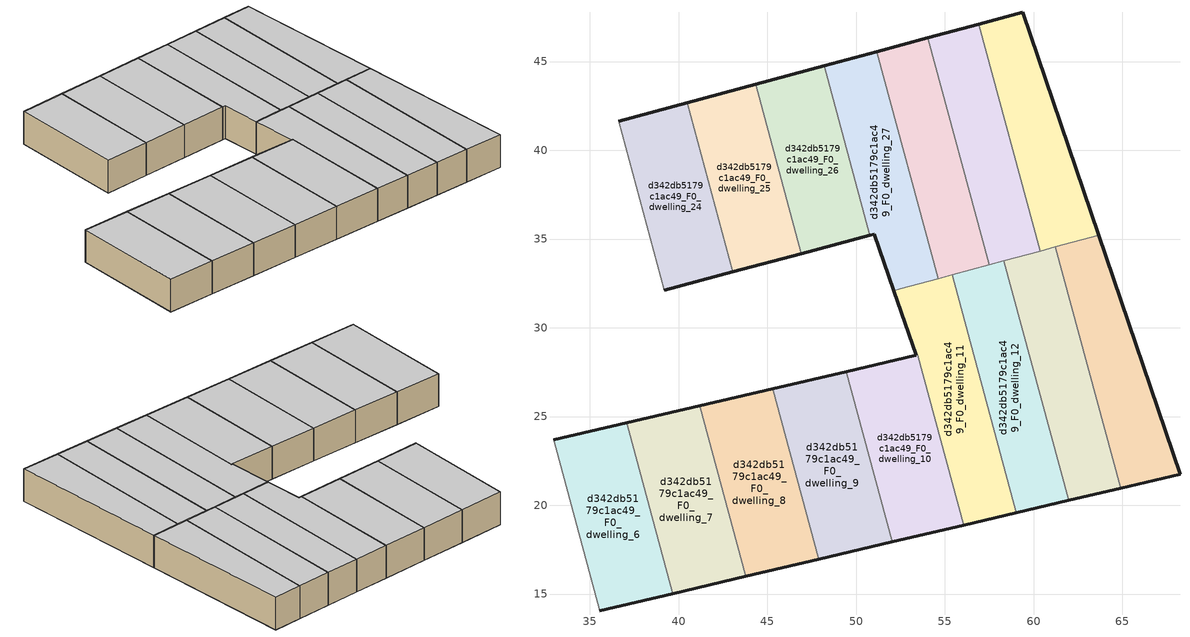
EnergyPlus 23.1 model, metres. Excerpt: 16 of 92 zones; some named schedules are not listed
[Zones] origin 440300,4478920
d342db5179c1ac49_F0_dwelling_10
 floor ground (EU_floor_Construction): 56.06,18.89 53.48,28.47 53.37,28.45 49.43,27.53 52.02,17.94 z0
 wall outside (EU_wall_Construction): 49.43,27.53 53.37,28.45 / 56.06,18.89 52.02,17.94 z0:3; 53.38,28.45,3 53.37,28.45,0 53.38,28.45,0
 wall to d342db5179c1ac49_F0_dwelling_9 (EU_wall_Construction): 52.02,17.94 49.43,27.53 z0:3
 wall to d342db5179c1ac49_F0_dwelling_11 (EU_wall_Construction): 53.38,28.45 53.48,28.47 56.06,18.89 z0:3
 ceiling to d342db5179c1ac49_F1_dwelling_10 (EU_floor_Construction): 53.48,28.47 56.06,18.89 52.02,17.94 49.43,27.53 53.37,28.45 z3
d342db5179c1ac49_F0_dwelling_11
 floor ground (EU_floor_Construction): 59.03,19.59 55.41,32.99 52.47,32.2 52.12,32.1 53.38,28.45 53.48,28.47 56.06,18.89 z0
 wall outside (EU_wall_Construction): 53.38,28.45 52.12,32.1 / 59.03,19.59 56.06,18.89 z0:3
 wall to d342db5179c1ac49_F0_dwelling_12 (EU_wall_Construction): 55.41,32.99 59.03,19.59 z0:3
 wall to d342db5179c1ac49_F0_dwelling_27 (EU_wall_Construction): 52.12,32.1 52.47,32.2 54.62,32.77 z0:3
 wall to d342db5179c1ac49_F0_dwelling_28 (EU_wall_Construction): 54.62,32.78 55.41,32.99 z0:3
 ceiling to d342db5179c1ac49_F1_dwelling_11 (EU_floor_Construction): 55.41,32.99 59.03,19.59 56.06,18.89 53.48,28.47 53.38,28.45 52.12,32.1 52.47,32.2 z3
d342db5179c1ac49_F0_dwelling_12
 floor ground (EU_floor_Construction): 61.97,20.28 58.33,33.78 55.41,32.99 59.03,19.59 z0
 wall outside (EU_wall_Construction): 61.97,20.28 59.03,19.59 z0:3
 wall to d342db5179c1ac49_F0_dwelling_13 (EU_wall_Construction): 58.33,33.78 61.97,20.28 z0:3
 wall to d342db5179c1ac49_F0_dwelling_29 (EU_wall_Construction): 57.49,33.55 58.33,33.78 z0:3
 wall to d342db5179c1ac49_F0_dwelling_28 (EU_wall_Construction): 55.41,32.99 57.49,33.55 z0:3
 ceiling to d342db5179c1ac49_F1_dwelling_12 (EU_floor_Construction): 58.33,33.78 61.97,20.28 59.03,19.59 55.41,32.99 z3
d342db5179c1ac49_F0_dwelling_13
 floor ground (EU_floor_Construction): 64.89,20.97 61.22,34.56 58.33,33.78 61.97,20.28 z0
 wall outside (EU_wall_Construction): 64.89,20.97 61.97,20.28 z0:3
 wall to d342db5179c1ac49_F0_dwelling_14 (EU_wall_Construction): 61.22,34.56 64.89,20.97 z0:3
 wall to d342db5179c1ac49_F0_dwelling_30 (EU_wall_Construction): 60.37,34.33 61.22,34.56 z0:3
 wall to d342db5179c1ac49_F0_dwelling_29 (EU_wall_Construction): 58.33,33.78 60.37,34.33 z0:3
 ceiling to d342db5179c1ac49_F1_dwelling_13 (EU_floor_Construction): 61.22,34.56 64.89,20.97 61.97,20.28 58.33,33.78 z3
d342db5179c1ac49_F0_dwelling_14
 floor ground (EU_floor_Construction): 68.24,21.76 63.66,35.22 61.22,34.56 64.89,20.97 z0
 wall outside (EU_wall_Construction): 63.66,35.22 68.24,21.76 64.89,20.97 z0:3
 wall to d342db5179c1ac49_F0_dwelling_30 (EU_wall_Construction): 61.23,34.56 63.66,35.22 z0:3
 ceiling to d342db5179c1ac49_F1_dwelling_14 (EU_floor_Construction): 63.66,35.22 68.24,21.76 64.89,20.97 61.22,34.56 z3
d342db5179c1ac49_F0_dwelling_24
 floor ground (EU_floor_Construction): 43.05,33.15 40.48,42.68 36.62,41.64 39.19,32.12 z0
 wall outside (EU_wall_Construction): 36.62,41.64 40.48,42.68 / 43.05,33.15 39.19,32.12 z0:3
 wall to d342db5179c1ac49_F0_dwelling_23 (EU_wall_Construction): 39.19,32.12 36.62,41.64 z0:3
 wall to d342db5179c1ac49_F0_dwelling_25 (EU_wall_Construction): 40.48,42.68 43.05,33.15 z0:3
 ceiling to d342db5179c1ac49_F1_dwelling_24 (EU_floor_Construction): 40.48,42.68 43.05,33.15 39.19,32.12 36.62,41.64 z3
d342db5179c1ac49_F0_dwelling_25
 floor ground (EU_floor_Construction): 46.91,34.18 44.34,43.72 40.48,42.68 43.05,33.15 z0
 wall outside (EU_wall_Construction): 40.48,42.68 44.34,43.72 / 46.91,34.18 43.05,33.15 z0:3
 wall to d342db5179c1ac49_F0_dwelling_26 (EU_wall_Construction): 44.34,43.72 46.91,34.18 z0:3
 ceiling to d342db5179c1ac49_F1_dwelling_25 (EU_floor_Construction): 44.34,43.72 46.91,34.18 43.05,33.15 40.48,42.68 z3
d342db5179c1ac49_F0_dwelling_26
 floor ground (EU_floor_Construction): 50.77,35.22 48.2,44.76 44.34,43.72 46.91,34.18 z0
 wall outside (EU_wall_Construction): 44.34,43.72 48.2,44.76 / 50.77,35.22 46.91,34.18 z0:3
 wall to d342db5179c1ac49_F0_dwelling_27 (EU_wall_Construction): 48.2,44.76 50.77,35.22 z0:3
 ceiling to d342db5179c1ac49_F1_dwelling_26 (EU_floor_Construction): 48.2,44.76 50.77,35.22 46.91,34.18 44.34,43.72 z3
d342db5179c1ac49_F0_dwelling_27
 floor ground (EU_floor_Construction): 54.62,32.78 51.16,45.57 48.2,44.76 50.77,35.22 51.02,35.28 52.12,32.1 z0
 wall outside (EU_wall_Construction): 52.12,32.1 51.02,35.28 50.77,35.22 / 48.2,44.76 51.16,45.57 z0:3
 wall to d342db5179c1ac49_F0_dwelling_28 (EU_wall_Construction): 51.16,45.57 54.62,32.78 z0:3
 ceiling to d342db5179c1ac49_F1_dwelling_27 (EU_floor_Construction): 51.16,45.57 54.62,32.78 52.12,32.1 51.02,35.28 50.77,35.22 48.2,44.76 z3
d342db5179c1ac49_F0_dwelling_28
 floor ground (EU_floor_Construction): 57.49,33.55 54.04,46.34 51.16,45.57 54.62,32.78 z0
 wall outside (EU_wall_Construction): 51.16,45.57 54.04,46.34 z0:3
 wall to d342db5179c1ac49_F0_dwelling_29 (EU_wall_Construction): 54.04,46.34 57.49,33.55 z0:3
 ceiling to d342db5179c1ac49_F1_dwelling_28 (EU_floor_Construction): 54.04,46.34 57.49,33.55 54.62,32.78 51.16,45.57 z3
d342db5179c1ac49_F0_dwelling_29
 floor ground (EU_floor_Construction): 60.37,34.33 56.92,47.12 54.04,46.34 57.49,33.55 z0
 wall outside (EU_wall_Construction): 54.04,46.34 56.92,47.12 z0:3
 wall to d342db5179c1ac49_F0_dwelling_30 (EU_wall_Construction): 56.92,47.12 60.37,34.33 z0:3
 ceiling to d342db5179c1ac49_F1_dwelling_29 (EU_floor_Construction): 56.92,47.12 60.37,34.33 57.49,33.55 54.04,46.34 z3
d342db5179c1ac49_F0_dwelling_30
 floor ground (EU_floor_Construction): 63.66,35.22 59.38,47.78 56.92,47.12 60.37,34.33 z0
 wall outside (EU_wall_Construction): 56.92,47.12 59.38,47.78 63.66,35.22 z0:3
 ceiling to d342db5179c1ac49_F1_dwelling_30 (EU_floor_Construction): 59.38,47.78 63.66,35.22 60.37,34.33 56.92,47.12 z3
d342db5179c1ac49_F0_dwelling_6
 floor ground (EU_floor_Construction): 39.66,15.03 37.06,24.65 32.95,23.69 35.55,14.06 z0
 wall outside (EU_wall_Construction): 32.95,23.69 37.06,24.65 / 39.66,15.03 35.55,14.06 z0:3
 wall to d342db5179c1ac49_F0_dwelling_7 (EU_wall_Construction): 37.06,24.65 39.66,15.03 z0:3
 wall to d342db5179c1ac49_F0_dwelling_5 (EU_wall_Construction): 35.55,14.06 32.95,23.69 z0:3
 ceiling to d342db5179c1ac49_F1_dwelling_6 (EU_floor_Construction): 37.06,24.65 39.66,15.03 35.55,14.06 32.95,23.69 z3
d342db5179c1ac49_F0_dwelling_7
 floor ground (EU_floor_Construction): 43.78,16 41.18,25.61 37.06,24.65 39.66,15.03 z0
 wall outside (EU_wall_Construction): 37.06,24.65 41.18,25.61 / 43.78,16 39.66,15.03 z0:3
 wall to d342db5179c1ac49_F0_dwelling_8 (EU_wall_Construction): 41.18,25.61 43.78,16 z0:3
 ceiling to d342db5179c1ac49_F1_dwelling_7 (EU_floor_Construction): 41.18,25.61 43.78,16 39.66,15.03 37.06,24.65 z3
d342db5179c1ac49_F0_dwelling_8
 floor ground (EU_floor_Construction): 47.9,16.97 45.3,26.57 41.18,25.61 43.78,16 z0
 wall outside (EU_wall_Construction): 41.18,25.61 45.3,26.57 / 47.9,16.97 43.78,16 z0:3
 wall to d342db5179c1ac49_F0_dwelling_9 (EU_wall_Construction): 45.3,26.57 47.9,16.97 z0:3
 ceiling to d342db5179c1ac49_F1_dwelling_8 (EU_floor_Construction): 45.3,26.57 47.9,16.97 43.78,16 41.18,25.61 z3
d342db5179c1ac49_F0_dwelling_9
 floor ground (EU_floor_Construction): 52.02,17.94 49.43,27.53 45.3,26.57 47.9,16.97 z0
 wall outside (EU_wall_Construction): 45.3,26.57 49.43,27.53 / 52.02,17.94 47.9,16.97 z0:3
 ceiling to d342db5179c1ac49_F1_dwelling_9 (EU_floor_Construction): 49.43,27.53 52.02,17.94 47.9,16.97 45.3,26.57 z3
[Building]
EU S2 Campaign: North Axis=0; Terrain=City; Solar Distribution=FullExterior
[Site:Location]
Madrid: Latitude=40.5; Longitude=-3.5; Time Zone=1; Elevation=609
[SizingPeriod:WeatherFileDays]
AnnualSizingPeriod: Begin Month=1; Begin Day of Month=1; End Month=12; End Day of Month=31; Day of Week for Start Day=Monday; Use Weather File Daylight Saving Period=No; Use Weather File Rain and Snow Indicators=No
[MATERIAL]
EU_InternalMass_Material: Roughness=MediumRough; Thickness=0.1; Conductivity=1; Density=1800; Specific Heat=900; Thermal Absorptance=0.9; Solar Absorptance=0.7; Visible Absorptance=0.7
[MATERIAL:NOMASS] Roughness=MediumRough; Thermal Absorptance=0.9; Solar Absorptance=0.7; Visible Absorptance=0.7
Name | Thermal Resistance
EU_wall_NoMass | 1.60022
EU_floor_NoMass | 0.470652
[CONSTRUCTION]
EU_wall_Construction: EU_wall_NoMass
EU_floor_Construction: EU_floor_NoMass
EU_InternalMass_Construction: EU_InternalMass_Material
[ZONE] Type=1; Multiplier=1; Ceiling Height=autocalculate; Floor Area=autocalculate; Part of Total Floor Area=Yes
Name | Volume
d342db5179c1ac49_F0_dwelling_10 | 123.63
d342db5179c1ac49_F0_dwelling_11 | 129.029
d342db5179c1ac49_F0_dwelling_12 | 126.326
d342db5179c1ac49_F0_dwelling_13 | 126.302
d342db5179c1ac49_F0_dwelling_14 | 126.346
d342db5179c1ac49_F0_dwelling_24 | 118.441
d342db5179c1ac49_F0_dwelling_25 | 118.407
d342db5179c1ac49_F0_dwelling_26 | 118.453
d342db5179c1ac49_F0_dwelling_27 | 118.423
d342db5179c1ac49_F0_dwelling_28 | 118.418
d342db5179c1ac49_F0_dwelling_29 | 118.448
d342db5179c1ac49_F0_dwelling_30 | 118.427
d342db5179c1ac49_F0_dwelling_6 | 126.349
d342db5179c1ac49_F0_dwelling_7 | 126.301
d342db5179c1ac49_F0_dwelling_8 | 126.316
d342db5179c1ac49_F0_dwelling_9 | 126.312
[INTERNALMASS] Construction=EU_InternalMass_Construction
Name | Zone or ZoneList | Surface Area
d342db5179c1ac49_F0_dwelling_6_EU_InternalMass | d342db5179c1ac49_F0_dwelling_6 | 42.1163
d342db5179c1ac49_F0_dwelling_7_EU_InternalMass | d342db5179c1ac49_F0_dwelling_7 | 42.1004
d342db5179c1ac49_F0_dwelling_8_EU_InternalMass | d342db5179c1ac49_F0_dwelling_8 | 42.1055
d342db5179c1ac49_F0_dwelling_9_EU_InternalMass | d342db5179c1ac49_F0_dwelling_9 | 42.1043
d342db5179c1ac49_F0_dwelling_10_EU_InternalMass | d342db5179c1ac49_F0_dwelling_10 | 41.2133
d342db5179c1ac49_F0_dwelling_11_EU_InternalMass | d342db5179c1ac49_F0_dwelling_11 | 43.0095
d342db5179c1ac49_F0_dwelling_12_EU_InternalMass | d342db5179c1ac49_F0_dwelling_12 | 42.1085
d342db5179c1ac49_F0_dwelling_13_EU_InternalMass | d342db5179c1ac49_F0_dwelling_13 | 42.1006
d342db5179c1ac49_F0_dwelling_14_EU_InternalMass | d342db5179c1ac49_F0_dwelling_14 | 42.1152
d342db5179c1ac49_F0_dwelling_24_EU_InternalMass | d342db5179c1ac49_F0_dwelling_24 | 39.4804
d342db5179c1ac49_F0_dwelling_25_EU_InternalMass | d342db5179c1ac49_F0_dwelling_25 | 39.4691
d342db5179c1ac49_F0_dwelling_26_EU_InternalMass | d342db5179c1ac49_F0_dwelling_26 | 39.4846
d342db5179c1ac49_F0_dwelling_27_EU_InternalMass | d342db5179c1ac49_F0_dwelling_27 | 39.4743
d342db5179c1ac49_F0_dwelling_28_EU_InternalMass | d342db5179c1ac49_F0_dwelling_28 | 39.473
d342db5179c1ac49_F0_dwelling_29_EU_InternalMass | d342db5179c1ac49_F0_dwelling_29 | 39.4827
d342db5179c1ac49_F0_dwelling_30_EU_InternalMass | d342db5179c1ac49_F0_dwelling_30 | 39.4759
[OTHEREQUIPMENT] Fuel Type=Electricity; Design Level Calculation Method=Watts/Area; Power per Zone Floor Area=1; Fraction Latent=0; Fraction Radiant=0; Fraction Lost=0; Carbon Dioxide Generation Rate=0; EndUse Subcategory=EU_Step8_InternalGains
Name | Zone or ZoneList or Space or SpaceList | Schedule
EU_Step8_InternalGain_d342db5179c1ac49_F0_dwelling_6_f000 | d342db5179c1ac49_F0_dwelling_6 | EU_Step8_GainSchedule_d342db5179c1ac49_F0_dwelling_6_f000
EU_Step8_InternalGain_d342db5179c1ac49_F0_dwelling_7_f000 | d342db5179c1ac49_F0_dwelling_7 | EU_Step8_GainSchedule_d342db5179c1ac49_F0_dwelling_7_f000
EU_Step8_InternalGain_d342db5179c1ac49_F0_dwelling_8_f000 | d342db5179c1ac49_F0_dwelling_8 | EU_Step8_GainSchedule_d342db5179c1ac49_F0_dwelling_8_f000
EU_Step8_InternalGain_d342db5179c1ac49_F0_dwelling_9_f000 | d342db5179c1ac49_F0_dwelling_9 | EU_Step8_GainSchedule_d342db5179c1ac49_F0_dwelling_9_f000
EU_Step8_InternalGain_d342db5179c1ac49_F0_dwelling_10_f000 | d342db5179c1ac49_F0_dwelling_10 | EU_Step8_GainSchedule_d342db5179c1ac49_F0_dwelling_10_f000
EU_Step8_InternalGain_d342db5179c1ac49_F0_dwelling_11_f000 | d342db5179c1ac49_F0_dwelling_11 | EU_Step8_GainSchedule_d342db5179c1ac49_F0_dwelling_11_f000
EU_Step8_InternalGain_d342db5179c1ac49_F0_dwelling_12_f000 | d342db5179c1ac49_F0_dwelling_12 | EU_Step8_GainSchedule_d342db5179c1ac49_F0_dwelling_12_f000
EU_Step8_InternalGain_d342db5179c1ac49_F0_dwelling_13_f000 | d342db5179c1ac49_F0_dwelling_13 | EU_Step8_GainSchedule_d342db5179c1ac49_F0_dwelling_13_f000
EU_Step8_InternalGain_d342db5179c1ac49_F0_dwelling_14_f000 | d342db5179c1ac49_F0_dwelling_14 | EU_Step8_GainSchedule_d342db5179c1ac49_F0_dwelling_14_f000
EU_Step8_InternalGain_d342db5179c1ac49_F0_dwelling_24_f000 | d342db5179c1ac49_F0_dwelling_24 | EU_Step8_GainSchedule_d342db5179c1ac49_F0_dwelling_24_f000
EU_Step8_InternalGain_d342db5179c1ac49_F0_dwelling_25_f000 | d342db5179c1ac49_F0_dwelling_25 | EU_Step8_GainSchedule_d342db5179c1ac49_F0_dwelling_25_f000
EU_Step8_InternalGain_d342db5179c1ac49_F0_dwelling_26_f000 | d342db5179c1ac49_F0_dwelling_26 | EU_Step8_GainSchedule_d342db5179c1ac49_F0_dwelling_26_f000
EU_Step8_InternalGain_d342db5179c1ac49_F0_dwelling_27_f000 | d342db5179c1ac49_F0_dwelling_27 | EU_Step8_GainSchedule_d342db5179c1ac49_F0_dwelling_27_f000
EU_Step8_InternalGain_d342db5179c1ac49_F0_dwelling_28_f000 | d342db5179c1ac49_F0_dwelling_28 | EU_Step8_GainSchedule_d342db5179c1ac49_F0_dwelling_28_f000
EU_Step8_InternalGain_d342db5179c1ac49_F0_dwelling_29_f000 | d342db5179c1ac49_F0_dwelling_29 | EU_Step8_GainSchedule_d342db5179c1ac49_F0_dwelling_29_f000
EU_Step8_InternalGain_d342db5179c1ac49_F0_dwelling_30_f000 | d342db5179c1ac49_F0_dwelling_30 | EU_Step8_GainSchedule_d342db5179c1ac49_F0_dwelling_30_f000
[ZONEVENTILATION:DESIGNFLOWRATE] Schedule=EU_AlwaysOn; Design Flow Rate Calculation Method=AirChanges/Hour; Air Changes per Hour=0.480704; Ventilation Type=Natural; Fan Pressure Rise=0; Fan Total Efficiency=1; Constant Term Coefficient=1; Temperature Term Coefficient=0; Velocity Term Coefficient=0; Velocity Squared Term Coefficient=0; Minimum Indoor Temperature=-100; Maximum Indoor Temperature=100; Delta Temperature=-100; Minimum Outdoor Temperature=-100; Maximum Outdoor Temperature=100; Maximum Wind Speed=40
Name | Zone or ZoneList or Space or SpaceList
EU_ConstantAir_d342db5179c1ac49_F0_dwelling_6 | d342db5179c1ac49_F0_dwelling_6
EU_ConstantAir_d342db5179c1ac49_F0_dwelling_7 | d342db5179c1ac49_F0_dwelling_7
EU_ConstantAir_d342db5179c1ac49_F0_dwelling_8 | d342db5179c1ac49_F0_dwelling_8
EU_ConstantAir_d342db5179c1ac49_F0_dwelling_9 | d342db5179c1ac49_F0_dwelling_9
EU_ConstantAir_d342db5179c1ac49_F0_dwelling_10 | d342db5179c1ac49_F0_dwelling_10
EU_ConstantAir_d342db5179c1ac49_F0_dwelling_11 | d342db5179c1ac49_F0_dwelling_11
EU_ConstantAir_d342db5179c1ac49_F0_dwelling_12 | d342db5179c1ac49_F0_dwelling_12
EU_ConstantAir_d342db5179c1ac49_F0_dwelling_13 | d342db5179c1ac49_F0_dwelling_13
EU_ConstantAir_d342db5179c1ac49_F0_dwelling_14 | d342db5179c1ac49_F0_dwelling_14
EU_ConstantAir_d342db5179c1ac49_F0_dwelling_24 | d342db5179c1ac49_F0_dwelling_24
EU_ConstantAir_d342db5179c1ac49_F0_dwelling_25 | d342db5179c1ac49_F0_dwelling_25
EU_ConstantAir_d342db5179c1ac49_F0_dwelling_26 | d342db5179c1ac49_F0_dwelling_26
EU_ConstantAir_d342db5179c1ac49_F0_dwelling_27 | d342db5179c1ac49_F0_dwelling_27
EU_ConstantAir_d342db5179c1ac49_F0_dwelling_28 | d342db5179c1ac49_F0_dwelling_28
EU_ConstantAir_d342db5179c1ac49_F0_dwelling_29 | d342db5179c1ac49_F0_dwelling_29
EU_ConstantAir_d342db5179c1ac49_F0_dwelling_30 | d342db5179c1ac49_F0_dwelling_30
[HVACTEMPLATE:THERMOSTAT] Constant Heating Setpoint=20; Constant Cooling Setpoint=50
EU_HeatOnly_d342db5179c1ac49_F2_dwelling_25; EU_HeatOnly_d342db5179c1ac49_F2_dwelling_26; EU_HeatOnly_d342db5179c1ac49_F2_dwelling_27; EU_HeatOnly_d342db5179c1ac49_F2_dwelling_28; EU_HeatOnly_d342db5179c1ac49_F2_dwelling_29
[HVACTEMPLATE:ZONE:IDEALLOADSAIRSYSTEM] System Availability Schedule=EU_AlwaysOn; Maximum Heating Supply Air Temperature=50; Minimum Cooling Supply Air Temperature=13; Maximum Heating Supply Air Humidity Ratio=0.0156; Minimum Cooling Supply Air Humidity Ratio=0.0077; Heating Limit=NoLimit; Cooling Limit=NoLimit; Heating Availability Schedule=EU_AlwaysOn; Cooling Availability Schedule=EU_CoolingOff; Dehumidification Control Type=ConstantSensibleHeatRatio; Cooling Sensible Heat Ratio=0.7; Dehumidification Setpoint=60; Humidification Control Type=None; Humidification Setpoint=30; Outdoor Air Method=None; Outdoor Air Flow Rate per Person=0.00944; Outdoor Air Flow Rate per Zone Floor Area=0; Outdoor Air Flow Rate per Zone=0; Demand Controlled Ventilation Type=None; Outdoor Air Economizer Type=NoEconomizer; Heat Recovery Type=None; Sensible Heat Recovery Effectiveness=0.7; Latent Heat Recovery Effectiveness=0.65
Name | Template Thermostat
d342db5179c1ac49_F0_dwelling_6 | EU_HeatOnly_d342db5179c1ac49_F0_dwelling_6
d342db5179c1ac49_F0_dwelling_7 | EU_HeatOnly_d342db5179c1ac49_F0_dwelling_7
d342db5179c1ac49_F0_dwelling_8 | EU_HeatOnly_d342db5179c1ac49_F0_dwelling_8
d342db5179c1ac49_F0_dwelling_9 | EU_HeatOnly_d342db5179c1ac49_F0_dwelling_9
d342db5179c1ac49_F0_dwelling_10 | EU_HeatOnly_d342db5179c1ac49_F0_dwelling_10
d342db5179c1ac49_F0_dwelling_11 | EU_HeatOnly_d342db5179c1ac49_F0_dwelling_11
d342db5179c1ac49_F0_dwelling_12 | EU_HeatOnly_d342db5179c1ac49_F0_dwelling_12
d342db5179c1ac49_F0_dwelling_13 | EU_HeatOnly_d342db5179c1ac49_F0_dwelling_13
d342db5179c1ac49_F0_dwelling_14 | EU_HeatOnly_d342db5179c1ac49_F0_dwelling_14
d342db5179c1ac49_F0_dwelling_24 | EU_HeatOnly_d342db5179c1ac49_F0_dwelling_24
d342db5179c1ac49_F0_dwelling_25 | EU_HeatOnly_d342db5179c1ac49_F0_dwelling_25
d342db5179c1ac49_F0_dwelling_26 | EU_HeatOnly_d342db5179c1ac49_F0_dwelling_26
d342db5179c1ac49_F0_dwelling_27 | EU_HeatOnly_d342db5179c1ac49_F0_dwelling_27
d342db5179c1ac49_F0_dwelling_28 | EU_HeatOnly_d342db5179c1ac49_F0_dwelling_28
d342db5179c1ac49_F0_dwelling_29 | EU_HeatOnly_d342db5179c1ac49_F0_dwelling_29
d342db5179c1ac49_F0_dwelling_30 | EU_HeatOnly_d342db5179c1ac49_F0_dwelling_30
[SIZING:ZONE] Zone Cooling Design Supply Air Temperature Input Method=SupplyAirTemperature; Zone Cooling Design Supply Air Temperature=13; Zone Heating Design Supply Air Temperature Input Method=SupplyAirTemperature; Zone Heating Design Supply Air Temperature=50; Zone Cooling Design Supply Air Humidity Ratio=0.008; Zone Heating Design Supply Air Humidity Ratio=0.008; Cooling Design Air Flow Method=DesignDay; Cooling Design Air Flow Rate=0; Cooling Minimum Air Flow per Zone Floor Area=0.000762; Cooling Minimum Air Flow=0; Cooling Minimum Air Flow Fraction=0.2; Heating Design Air Flow Method=DesignDay; Heating Design Air Flow Rate=0; Heating Maximum Air Flow per Zone Floor Area=0.002032; Heating Maximum Air Flow=0.141576; Heating Maximum Air Flow Fraction=0.3; Account for Dedicated Outdoor Air System=No; Dedicated Outdoor Air System Control Strategy=NeutralSupplyAir; Dedicated Outdoor Air Low Setpoint Temperature for Design=autosize; Dedicated Outdoor Air High Setpoint Temperature for Design=autosize; Zone Load Sizing Method=Sensible Load Only No Latent Load; Zone Latent Cooling Design Supply Air Humidity Ratio Input Method=HumidityRatioDifference; Zone Cooling Design Supply Air Humidity Ratio Difference=0.005; Zone Latent Heating Design Supply Air Humidity Ratio Input Method=HumidityRatioDifference; Zone Humidification Design Supply Air Humidity Ratio Difference=0.005
d342db5179c1ac49_F0_dwelling_6; d342db5179c1ac49_F0_dwelling_7; d342db5179c1ac49_F0_dwelling_8; d342db5179c1ac49_F0_dwelling_9; d342db5179c1ac49_F0_dwelling_10; d342db5179c1ac49_F0_dwelling_11; d342db5179c1ac49_F0_dwelling_12
